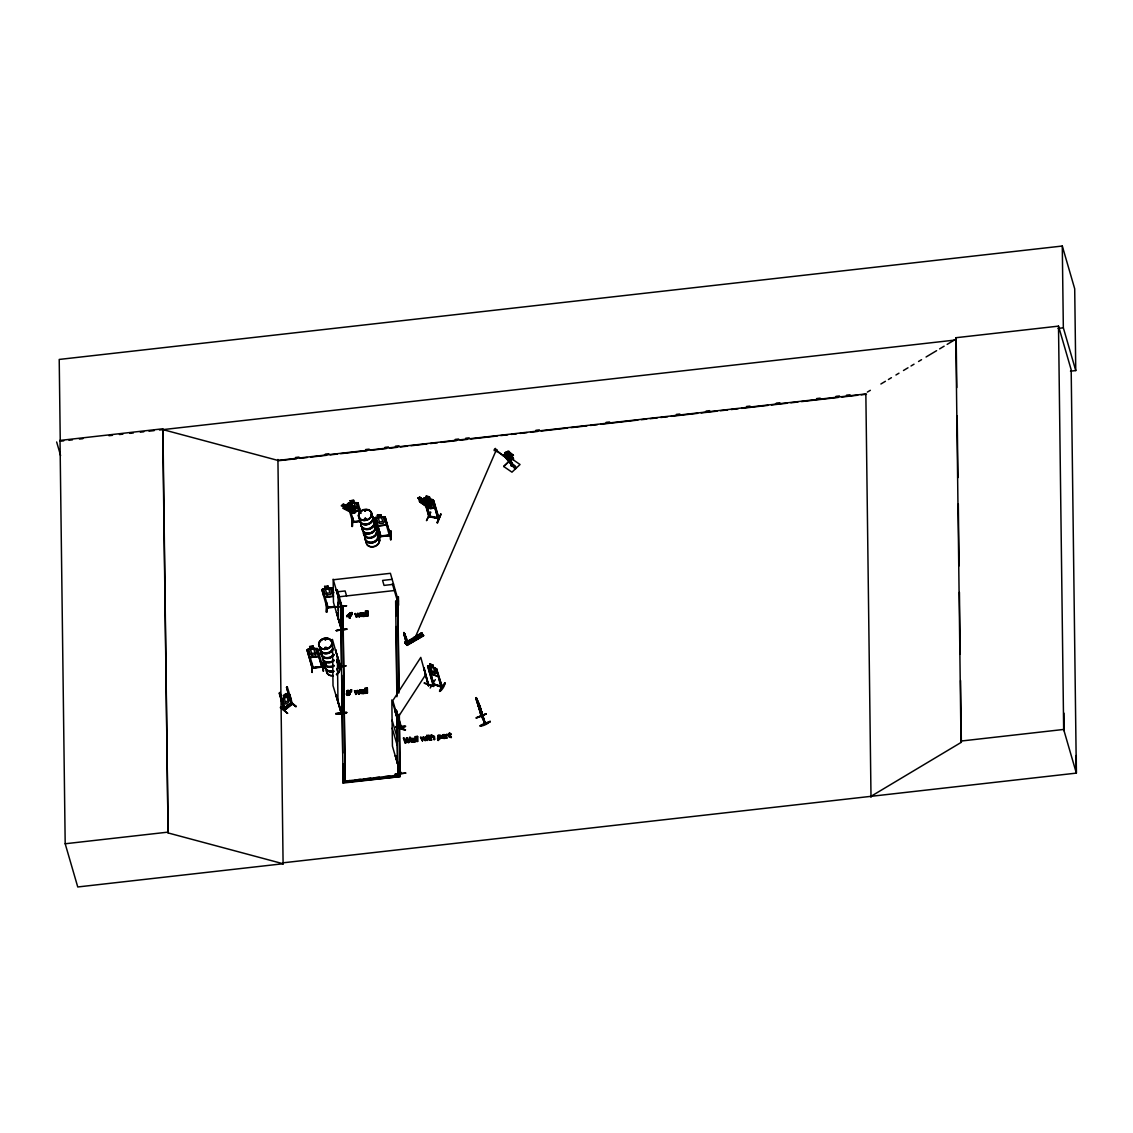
<?xml version="1.0" encoding="UTF-8"?>
<svg xmlns="http://www.w3.org/2000/svg" width="1133" height="1133" viewBox="0 0 1133 1133"><rect width="100%" height="100%" fill="white"/><g stroke="black" fill="none" stroke-linecap="round" stroke-linejoin="round"><path stroke-width="1.5" d="M346.202 505.29L348.228 504.822L353.666 507.117L354.969 508.972L353.057 510.615L349.7 510.501L344.276 508.207L344.319 506.918M351.018 512.456L342.761 508.221L348.497 503.151M349.276 503.873L359.303 509.099L349.276 503.873L347.534 504.157M350.961 512.513L354.487 513.207L359.303 509M354.487 513.207L351.018 512.357M284.213 709.853L284.822 708.918M284.921 709.612L279.95 692.504L279.214 693.07L284.1 710.249L292.158 703.239M291.507 704.499L292.059 703.296M292.3 703.551L287.272 686.81L286.536 687.391L288.788 695.166M432.792 665.213L433.401 667.309L435.143 668.541L436.29 672.464L435.242 673.625L432.367 672.648L430.342 670.439L429.209 666.516L430.54 666.331L429.86 664.037L430.413 666.232L427.566 665.935L432.806 684.233L442.167 687.377L436.743 668.98L433.457 667.224L432.933 665.085L429.86 664.037L432.933 665.085M428.784 667.394L427.934 667.096L428.954 667.11L433.67 683.907M441.304 687.136C440.057 685.55 443.286 686.428 441.275 687.179L436.432 669.66L442.352 687.094L432.792 683.666M441.134 687.08L436.885 671.218M396.083 726.423L405.557 729.921L396.139 726.706M405.26 730.36L395.927 727.06M401.464 726.947L400.714 728.25L401.493 727.018M428.444 685.21L420.782 657.395L392.783 700.661L401.04 728.363L401.294 727.344M428.727 685.677L423.799 667.79L428.246 685.72L428.968 684.304M445.651 736.195L445.142 737.597A1.7 1.345 -16.2 0 1 444.193 738.15L442.153 737.654M352.023 614.766L352.066 612.613L351.216 612.698L351.4 614.468M351.542 691.881L351.57 689.728L350.734 689.827L351.018 691.937M406.435 642.553L405.472 642.737L406.365 644.026M349.191 691.272L348.638 692.263L347.321 691.654M345.933 666.034L338.285 666.926M405.331 726.55L396.168 727.613M481.284 716.353L481.341 715.447L485.023 723.789L479.684 705.42L476.299 697.602L481.369 716.948M346.627 691.966L346.896 691.257A1.643 1.303 -16.2 0 1 347.647 690.733C351.159 689.756 348.383 692.745 350.196 693.764M404.084 634.31L403.886 632.455L403.985 635.188M407.54 643.586L406.45 638.091M291.025 702.814L284.595 707.686L291.025 702.814L291.337 700.01L289.694 694.359L286.776 695.704M442.663 735.954L442.791 737.456M442.706 736.903L442.89 735.515L444.249 734.935A1.7 1.331 -16.2 0 1 445.212 735.275L445.453 735.501M444.915 736.28L444.136 738.036L442.677 737.101M495.886 449.22C495.546 446.402 492.444 452.053 495.192 450.368M495.688 451.401C497.288 446.827 498.293 453.016 495.688 451.401L415.641 636.406L413.998 637.539M340.849 666.955L340.325 667.62M340.906 667.649L335.453 649.818L340.863 667.719M340.24 666.204L340.438 667.79L332.436 639.423L333.017 685.649L341.387 713.195L336.034 695.265L336.416 696.002M341.019 713.153L341.472 712.317L340.721 712.445M400.133 727.528C399.312 729.595 400.558 725.092 400.275 728.222L391.834 699.925L392.429 746.151L400.416 773.754L395.431 755.768L400.402 772.791M400.232 773.032L400.714 772.281L400.898 773.513M325.213 638.984L324.874 639.763M325.298 638.97C326.049 639.38 324.52 639.975 325.865 639.451M326.049 647.453L326.035 648.232M326.516 647.906C326.502 646.674 324.817 650.087 324.959 647.495M365.605 510.572L364.585 510.459M364.953 510.941L365.35 510.119M365.619 510.771L364.727 510.459M366.157 518.956L364.968 519.976L364.599 518.73M366.228 519.24L365.477 518.447M280.658 707.091L287.499 713.393M361.753 615.63L363.566 614.298M361.271 692.759L363.183 691.767L362.9 690.422L360.804 690.705L363.183 691.314L360.577 692.546M349.318 693.552L347.505 694.359M347.392 691.81L349.035 691.144M400.261 728.137L394.851 710.32L399.85 728.292M400.643 772.961L400.586 772.111M400.841 773.513L395.799 755.725M441.388 736.988C439.76 739.084 437.72 739.679 441.247 738.065C443.074 735.742 438.499 733.504 438.669 736.478C441.615 734.481 440.44 739.183 438.698 738.419C441.658 739.722 441.063 733.759 438.57 736.124M359.161 615.814L360.549 612.995L358.963 616.989L357.801 614.1L356.244 617.301L355.011 613.619L356.64 616.479L358.099 613.279L359.274 616.182M359.345 690.195C357.207 697.163 360.676 688.439 359.458 690.564M424.705 739.509L426.093 736.691L425.158 740.6L423.331 737.781L422.439 740.911L420.555 737.314L422.184 740.161L423.629 736.96L424.804 739.863L425.371 736.762M437.876 676.359L436.828 668.98L428.387 665.595M438.372 674.588L437.975 676.458L430.752 673.993L429.195 671.572M308.573 655.483L310.258 657.537L318.5 656.531L319.081 654.194M349.176 509.708L350.862 511.677L359.104 510.771L359.699 508.547M406.492 737.753L405.515 742.044L407.257 737.668L408.56 741.747L409.537 737.413L410.373 737.682L409.537 737.413M405.416 741.69L404.226 738.008L403.461 738.093L405.062 742.866L405.897 742.781L406.86 738.489L408.163 742.526L409.013 742.427L410.273 737.328M405.897 742.781L406.86 738.489M426.716 498.336L423.671 498.407L426.929 506.352L434.661 507.853L435.129 506.083M434.661 507.853L435.171 505.984M359.628 616.918L360.549 612.995M358.779 693.297L357.617 690.394L356.159 693.594L354.53 690.748L355.762 694.416L357.306 691.215L359.147 694.033L360.067 690.124M425.158 740.6L426.093 736.691M341.571 606.665C342.124 607.741 341.996 605.943 341.642 606.991M508.972 451.416L509.425 452.931L508.278 454.007L507.839 452.492L508.972 451.416L511.11 454.106M357.518 613.35L356.64 616.479M357.022 690.464L356.159 693.594M423.048 737.031L422.184 740.161M350.069 693.693C349.601 695.917 344.984 695.081 346.953 692.815C346.67 693.169 349.148 696.922 349.29 693.311M356.909 617.216L357.801 614.1M356.413 694.345L357.306 691.215M422.439 740.911L423.331 737.781M312.17 672.393L312 663.428M341.245 611.707L341.019 602.756M379.824 540.852L379.682 531.915M352.561 517.809L352.136 526.618L352.108 517.894M506.961 454.276L508.08 451.331L509.836 452.549M444.844 736.861L442.776 737.314M347.321 693.764L349.29 693.481M424.493 497.869L433.528 500.333M426.107 496.226L429.393 496.905L429.903 499.058L431.758 500.092L432.891 504.029L431.744 505.375L428.685 504.737L426.56 502.726L425.413 498.789L426.858 498.421L426.15 496.141L429.435 496.806L430.002 499.016M424.917 499.766L421.646 500.744L426.759 504.44L428.515 503.505L423.515 499.766L424.946 502.231L420.881 501.239L425.187 502.868L427.226 505.885L426.192 503.094L430.483 504.157L425.994 502.471L424.025 499.568L424.917 499.766L430.002 516.903L428.841 515.756M425.3 504.058L427.028 506.21L434.562 507.768M432.112 499.441L430.044 498.917M433.486 502.67L437.933 518.631L433.033 501.112L433.925 501.31L439.009 518.432L428.897 516.138M433.925 501.31L432.891 501.409M430.342 512.116L426.49 520.67L430.866 512.272M437.65 517.979L438.754 517.71L438.783 518.787L433.429 500.347M440.765 513.971L437.026 522.837L440.978 514.311M440.893 514.255L437.579 522.936M283.462 695.704L284.185 697.815L283.038 699.557L284.185 703.494L286.026 704.117L288.547 702.163L289.411 699.429L288.264 695.506L286.706 695.846L286.097 693.538L283.392 695.634L284.001 697.744L281.593 700.661L283.321 706.227M282.301 699.273L281.522 700.591M419.734 501.848L419.295 500.744L420.57 500.064L417.822 498.081L419.706 497.075L422.453 499.058C426.73 496.594 440.949 507.641 430.299 508.816L419.635 501.862M419.663 497.175L422.439 499.256L424.337 499.313L430.71 505.091L428.954 506.026L425.824 504.936L417.822 498.081M419.252 500.828L424.563 497.954M438.868 518.73L428.897 516.719L423.629 498.506L425.3 498.761M427.028 507.06L419.677 501.763M432.664 504.072L425.272 498.817M401.606 727.655L396.267 710.32L401.181 728.307L400.912 726.862M341.387 629.481L336.473 612.316L341.826 629.821M364.642 510.785L365.676 510.402M324.859 647.609L325.483 648.543M324.859 647.963L326.205 647.34L326.219 648.529M414.99 637.681L415.329 638.644M346.585 693.835L347.817 692.645L349.389 693.665M404.339 635.613L406.209 642.354L407.668 643.516L406.322 638.332M326.856 607.132L328.018 606.962L328.23 607.925L323.146 590.52L322.183 590.633M337.379 590.038L336.416 590.449L337.379 590.038L342.237 607.515M312.014 667.337L313.161 667.153L313.246 668.173M321.687 666.841L322.877 666.7M398.292 600.532L397.357 600.249M379.867 536.447L390.446 535.258L379.909 536.15M389.37 535.385L389.412 535.116M352.519 521.449C354.346 520.16 353.68 523.729 353.595 521.322M481.752 716.24L485.448 723.675L479.698 705.986L480.406 706.525M484.966 723.845L484.797 722.245M437.281 669.957L436.262 669.943M435.313 679.616L430.214 688.014M433.712 684.091L441.176 686.301M442.068 686.442L442.068 687.349M444.731 682.802C445.68 688.354 432.565 699.033 444.802 682.859M396.125 711.17L396.592 710.433M428.671 685.734L424.124 667.904M424.309 683.256L433.656 686.499M400.77 728.165L396.267 710.32M397.754 717.77L425.739 674.503M442.861 736.068L444.702 735.671M361.795 615.403L363.679 614.653C363.693 611.608 359.175 614.667 363.495 613.661M442.238 735.869L442.465 735.586A1.714 1.345 -16.2 0 1 443.428 735.034L444.83 735.841M280.672 707.417L287.626 713.337L280.347 707.7L280.701 707.006M364.699 518.617L364.911 519.636L365.534 518.659M415.117 637.539L415.032 638.446M416.363 638.176L415.485 638.573M284.227 710.079L292.385 703.522M285.105 709.909L279.95 692.504M291.507 704.457L286.536 687.391M326.97 607.118L336.543 606.637M334.745 606.396L326.87 607.444M328.088 607.968L328.103 607.175M312.127 667.323L313.09 667.21M312.014 667.634L322.636 666.445M312.977 667.125L313.26 667.748M321.914 666.77L316.829 649.719L317.807 649.606L316.829 649.719M318.968 654.293L317.438 648.543L322.891 666.997L312.226 668.3L307.057 649.846L310.215 648.756M397.131 600.32L397.881 601.552L399.014 689.997M397.315 600.943L398.391 601.113L390.403 573.312L333.385 579.756M397.428 600.929L398.363 600.787M379.909 535.753L380.943 536.631L375.972 519.226L375.009 519.339L375.972 519.523M390.262 534.932L389.299 534.748L389.596 535.697M390.418 535.597L385.22 517.144L381.396 516.889L380.787 514.779M352.632 521.435L360.535 521.208M346.882 616.777L349.955 613.052L346.769 615.771C350.947 618.236 345.749 615.29 349.346 614.213M390.446 535.555L379.867 536.759L374.697 518.447L375.604 517.469L383.733 516.719M374.825 518.461L375.674 517.54M327.04 608.067L321.885 589.627L330.949 587.829L332.394 588.523L333.626 592.672M321.885 589.741L322.848 588.806M347.661 504.072L348.497 503.25M504.652 456.061L502.769 454.758L504.95 457.038L496.707 450.495M503.066 455.735L502.967 454.56M507.102 453.172L507.542 454.687L506.409 455.749L505.969 454.234L507.102 453.172L509.977 455.169L513.405 455.367L507.442 456.783M504.808 456.061L513.334 464.785A2.408 0.807 47 0 1 516.096 467.702A2.408 0.807 47 0 1 514.184 467.476M512.47 466.031L509.468 455.693L508.42 455.806L511.422 466.145L512.47 466.031L505.87 458.001L508.108 456.925L507.669 455.409L508.802 454.333L509.241 455.848M507.641 456.726L509.977 455.169L509.538 453.653L510.686 452.747M506.508 457.888L511.479 458.383A2.408 0.807 47 0 0 513.532 459.035A2.408 0.807 47 0 0 511.493 456.217A2.408 0.807 47 0 0 510.147 456.542L509.935 456.726A2.408 0.807 47 0 1 511.28 456.401A2.408 0.807 47 0 1 513.334 459.233A2.408 0.807 47 0 1 511.266 458.568L506.508 457.888L505.502 456.514L510.247 456.755M508.108 456.925L511.535 453.724L513.277 454.928L506.479 457.491L506.72 458.865L503.93 455.749L505.828 456.67M511.79 458.893L503.689 466.47L511.96 472.178L520.033 464.516L511.762 458.808L503.689 466.47M505.191 456.911L512.47 465.295L511.408 465.295L508.844 456.429M506.366 457.647L513.178 464.742M433.684 686.357L424.252 682.873M447.082 735.317C452.421 733.617 444.164 737.031 448.597 734.156M292.484 704.131L284.326 710.462L279.44 693.283L280.191 692.702M286.762 687.604L287.272 686.81M283.576 695.704L286.097 693.75M284.879 709.088L291.294 704.117M447.181 735.175L449.206 734.071L448.71 735.119M438.669 735.997L441.275 735.968M363.75 690.493L363.92 693.495L360.662 693.127A1.473 1.161 -16.2 0 1 360.436 692.518M413.205 739.141L411.052 739.41L410.953 738.475L413.715 738.419L414.126 741.846L410.868 741.478A1.473 1.161 -16.2 0 1 410.628 740.869L413.276 739.311L413.403 741.081C409.99 742.597 412.511 739.367 413.191 738.886M364.486 518.631L365.194 518.475M325.667 639.848L325.426 639.139M326.148 648.43L324.477 648.345L325.27 647.41M363.183 691.767L363.197 692.73C361.215 694.671 360.351 690.889 363.084 691.413L362.588 692.716L361.229 692.66M414.126 741.846L410.967 741.832A1.473 1.161 -16.2 0 1 410.741 741.237L411.491 740.132L413.29 739.778L412.185 741.265L411.421 741.01L413.389 740.132M349.191 692.716L349.814 690.733L347.548 690.365A1.643 1.303 -16.2 0 0 346.797 690.903L346.684 692.277M428.826 684.814L428.444 685.394M506.054 456.047L505.205 453.129L508.08 451.331L504.681 452.761L508.207 451.784M354.261 508.505L354.813 507.995L350.012 507.697L348.086 505.205L347.321 505.757L348.879 507.796L344.531 508.108L349.134 508.405C349.955 512.286 354.034 510.983 350.224 508.306L354.133 508.25M867.34 392.103L870.356 390.304M880.893 384.002L885.411 381.297M888.428 379.498L891.43 377.686M895.948 374.995L898.965 373.196M903.483 370.491L908 367.786M911.017 365.987L914.019 364.189M918.537 361.484L921.554 359.685M926.072 356.98L936.609 350.678M939.625 348.879L944.143 346.174M947.146 344.375L956.181 338.979L955.827 337.733L1058.505 326.12L1071.181 369.783L1076.35 773.117L283.094 862.808L283.094 863.757L168.095 832.939L162.699 428.812L60.021 440.425L65.19 843.759L77.752 886.969L283.236 863.728L283.236 862.794M870.994 796.329L961.35 742.299L960.557 680.536M310.357 648.812L308.799 649.719L309.946 653.656L312.184 655.115L315.456 654.718L316.73 652.82L315.583 648.897L313.629 648.402M404.977 634.225L405.288 635.84L404.793 633.772M406.18 642.652L404.608 636.151M404.863 642.014C408.999 640.357 404.056 641.519 405.175 642.793M417.185 635.67L418.842 634.537L420.655 636.845M419.961 633.885C425.116 639.054 417.1 633.545 421.646 632.894L423.714 635.684L407.073 645.385M405.43 643.275L422.085 633.602L421.603 633.035L422.241 633.843L405.572 643.516L404.991 642.779L421.646 632.894M422.043 633.489L405.246 643.105L422.057 633.559M406.535 644.139L408.22 643.147L408.588 644.068L406.549 641.023M407.087 645.399L406.549 644.606L423.175 634.947M405.104 642.878L406.903 645.059L423.459 635.202L406.818 645.074L405.458 642.071L406.719 644.734L423.558 635.443L406.931 645.159M377.997 517.299L377.374 515.09L378.125 517.356L376.581 518.248L377.714 522.186L379.966 523.673L383.237 523.29L384.498 521.421L383.365 517.484L381.396 516.988M325.313 588.636L323.755 589.528L324.902 593.451L327.14 594.938L330.411 594.57L331.686 592.686L330.539 588.763L328.584 588.254L327.961 586.058L324.562 586.37L327.749 597.077M350.21 500.729L350.961 502.981L349.403 503.873L350.55 507.811L352.788 509.298L356.059 508.944L357.334 507.06L356.187 503.137L354.232 502.627L353.708 500.333L350.21 500.814L353.708 500.333M502.953 455.395L496.466 450.991M291.861 704.669L290.6 701.384M365.534 519.396L364.614 519.254M481.369 711.127C482.686 718.648 471.625 688.538 477.56 700.775L477.361 700.081M476.526 699.033L476.993 699.571M478.098 702.262L479.91 708.564L477.574 703.281M479.047 703.848L475.917 698.041L481.553 717.062M478.381 706.51L481.483 712.232M486.156 713.663L476.101 717.84L486.255 714.017M481.766 716.467L484.754 723.109M484.882 723.236L479.726 705.477M490.136 721.395C470.11 728.349 485.59 726.989 490.107 721.31M433.698 684.516L430.767 673.328M429.379 739.098L430.653 739.424L429.464 739.183M449.319 736.946L451.373 737.611L449.943 736.11M326.8 603.238L326.545 612.316L326.361 603.634M326.545 612.273L326.828 603.223M312.127 672.096L311.547 663.796L312.283 672.436M379.215 532.298L379.371 540.951M352.575 526.222L352.561 517.526M508.873 456.245L513.277 454.928M361.342 613.944L361.229 612.995L363.254 612.67L364.373 614.029M360.861 691.059L360.747 690.11L363.523 690.068L363.92 693.495M430.597 739.07C429.464 742.356 427.467 737.257 428.529 735.416L429.35 736.691L430.667 736.535M451.26 736.733L449.957 737.427L449.234 736.45M322.82 667.068L322.48 666.006L321.659 666.53M390.488 535.612L385.107 517.186M364.939 518.362L365.732 518.347M365.208 519.65L365.322 518.404M363.481 613.406L361.016 615.757A1.473 1.161 -16.2 0 0 361.257 616.366L364.401 616.366L361.144 615.998A1.473 1.161 -16.2 0 1 360.917 615.403L363.651 613.902M363.084 690.96L360.846 691.64L360.535 692.872A1.473 1.161 -16.2 0 0 360.761 693.481L363.211 693.566M313.119 646.221L309.606 646.646L313.105 646.122L313.728 648.317L317.452 648.643L307.822 649.039M310.555 649.506L313.827 649.11M311.702 653.444L314.974 653.033M310.258 657.537L318.5 656.531M331.686 589.811C333.003 587.857 331.105 594.089 333.499 596.043M392.457 583.821L393.42 583.707L392.457 584.118L397.541 601.311M326.955 603.577L326.573 612.259M341.175 603.096L340.764 611.834M398.419 596.624L398.589 605.291M334.759 606.693L327.012 607.458M336.543 606.934L327.267 608.081M341.444 629.821L333.456 602.303L333.159 579.19L341.302 607.614L342.421 607.09L341.203 606.934M397.145 600.617L398.179 600.164M341.415 607.585L342.35 607.444M397.244 600.306L397.357 601.283L398.391 601.113M313.388 668.116L308.303 651.022L307.326 650.838M323.387 662.437L322.693 662.154L323.571 671.09M322.707 666.077L321.659 666.162L321.814 667.195M321.574 666.686L312.34 667.918L322.735 666.686M338.215 666.728L345.947 665.694L342.506 666.586M335.75 713.521C357.886 709.683 340.849 716.198 335.765 713.592M346.542 712.586L335.835 713.818L346.528 712.615M394.879 711.099L395.233 710.278M400.062 726.777L399.737 728.137M396.097 727.414C414.48 726.876 400.884 724.029 399.85 728.207M395.814 756.504L395.431 755.768M395.162 774.023L405.954 773.088L395.233 774.335M341.543 607.09L336.189 589.585L341.387 607.557M337.507 606.806L346.67 605.773L337.492 606.948M346.882 628.928L336.303 630.699M336.289 630.628L346.981 629.226L336.274 630.472M1070.473 371.171L1075.755 370.576L1074.707 288.802L1062.287 246.031L59.213 359.444L60.261 441.219L63.745 440.836M68.957 440.241L72.441 439.845M79.395 439.066L82.879 438.669M108.98 435.709L112.464 435.327M119.432 434.534L122.902 434.137M129.87 433.358L133.354 432.962M140.308 432.169L143.792 431.786M149.018 431.191L154.23 430.597M159.456 430.016L956.195 339.928M1058.066 328.4L1063.335 327.805L1075.755 370.576M295.472 457.491L298.985 457.095M325.298 454.121L328.811 453.724M365.662 449.546L369.174 449.15M384.979 447.365L388.477 446.969M395.502 446.175L399.014 445.779M455.169 439.434L458.681 439.038M465.705 438.244L469.218 437.848M535.895 430.299L539.407 429.903M606.098 422.368L609.611 421.972M676.302 414.423L679.814 414.027M706.128 411.052L709.64 410.656M746.491 406.492L750.004 406.096M776.332 403.121L779.844 402.725M816.695 398.561L820.207 398.165M835.998 396.366L839.511 395.969M846.535 395.176L850.033 394.78M279.115 460.649L296.704 458.667M300.217 458.27L307.255 457.477M310.768 457.081L326.601 455.282M330.114 454.885L337.152 454.092M340.665 453.696L367.05 450.707M370.562 450.311L386.395 448.526M389.908 448.13L396.947 447.337M400.459 446.94L407.498 446.147M411.01 445.736L426.844 443.952M430.356 443.555L437.395 442.762M440.907 442.366L456.741 440.567M460.253 440.171L467.292 439.377M470.804 438.981L497.175 436.007M500.701 435.596L507.726 434.803M511.252 434.406L516.521 433.812M520.047 433.415L527.072 432.622M530.598 432.225L537.623 431.432M541.149 431.036L567.52 428.047M571.046 427.651L586.866 425.852M590.392 425.456L597.417 424.663M600.943 424.266L637.865 420.088M641.391 419.692L646.66 419.097M650.172 418.7L657.211 417.907M660.723 417.511L667.762 416.717M671.274 416.321L697.659 413.333M701.171 412.936L717.005 411.152M720.517 410.741L727.556 409.948M731.068 409.551L738.107 408.758M741.619 408.362L768.004 405.373M771.516 404.977L787.35 403.192M790.862 402.796L797.901 402.003M801.413 401.606L838.349 397.428M841.861 397.032L857.695 395.233M861.207 394.836L866.49 394.242M508.405 454.956L509.468 454.843M377.374 515.189L380.886 514.694L381.495 516.804M375.604 517.569L378.125 517.257M384.512 518.56L385.475 518.149L384.512 518.56L389.511 535.697M386.169 524.976L378.096 525.882L376.34 523.998L378.04 526.052L386.268 525.032L386.863 522.894M390.588 539.393L390.474 530.726M380.929 535.867L389.412 535.073M392.089 579.345L382.586 580.422L384.03 585.407L393.533 584.331M325.511 589.33L328.782 588.962L329.93 592.885L326.658 593.253M333.343 596.255L325.27 597.162L323.627 595.25M333.442 596.312L325.213 597.36L323.514 595.363M338.356 596.864L395.375 590.42M399.34 714.767L400.133 776.601L343.115 783.045L340.721 607.458L342.959 607.755L345.168 781.133L342.803 607.231M396.876 696.781L395.658 601.255L397.74 601.014L398.915 692.999M340.721 607.458L342.959 607.755M395.658 601.255L397.881 601.552M365.251 611.112C366.667 610.673 363.99 613.718 365.421 616.253L365.973 611.041M367.035 610.914L367.843 611.197L367.913 615.97C365.053 615.29 368.013 605.022 367.191 616.055M351.216 612.698L352.066 612.613M367.134 611.268L367.843 611.197M360.662 613.35L359.841 613.08M347.364 615.856L349.261 615.644L349.389 618.066L350.125 617.981L349.955 613.052M350.663 615.488L350.777 616.338L349.998 616.055L350.777 616.338M346.769 616.423L349.261 616.14M367.092 615.701L367.913 615.97M364.769 688.241C366.186 687.788 363.495 690.847 364.939 693.382L365.492 688.156M366.554 688.028L367.361 688.312L367.432 693.099C364.571 692.405 367.531 682.137 366.71 693.184M366.653 688.397L367.361 688.312M363.82 693.141L363.098 692.844M366.61 692.815L367.432 693.099M414.975 736.592C416.377 736.153 413.701 739.198 415.131 741.733L415.684 736.507M416.746 736.393L417.567 736.662L417.624 741.449C414.777 740.755 417.737 730.488 416.916 741.534M431.078 734.765C432.48 734.326 429.804 737.371 431.234 739.906L431.786 734.694M426.674 735.444L426.773 736.393L427.594 736.308L426.674 735.444L427.58 735.714L426.773 735.799L426.872 740.401L427.438 736.535M405.515 742.044L403.461 738.093M406.605 738.107L407.257 737.668M416.845 736.747L417.567 736.662M449.192 733.079C450.693 732.81 447.832 734.595 449.362 737.087M428.529 735.416L429.336 735.699M430.71 739.934L428.756 739.467L428.543 736.408M429.237 735.345L430.667 737.016L429.365 737.158L430.568 736.662M437.848 735.359C439.264 734.92 436.559 737.88 438.004 740.415L438.556 735.275M446.36 734.396C447.917 734.156 444.915 735.699 446.501 738.192L447.068 734.311M451.231 733.844C449.801 735.02 450.58 733.972 451.331 734.68M423.147 737.385L424.804 739.863M425.47 737.13L426.192 737.045M428.047 736.464L428.628 735.784M451.373 737.087L449.957 736.507L449.9 733.009M405.798 742.427L405.062 742.866M416.802 741.18L417.624 741.449M433.755 739.254L434.562 739.537L433.727 737.3M344.829 781.161L350.012 780.58M355.196 780L360.365 779.405M363.82 779.022L370.732 778.244M374.187 777.847L379.371 777.266M384.554 776.671L389.738 776.091M394.921 775.496L398.377 775.114M342.959 782.521L400.133 776.601M955.827 337.733L960.996 741.053L1063.66 729.454L1076.35 773.117L1076.265 755.555M65.19 843.759L167.868 832.146M353.708 521.322L353.878 522.242L348.808 505.148L347.831 504.95M357.334 504.213C358.51 501.961 357.816 511.38 360.053 513.235M350.862 511.677L359.104 510.771M360.407 520.769L352.731 522.412L347.534 504.058M360.535 521.506L352.915 522.398M415.669 637.284L416.505 637.95M288.518 694.444L289.623 694.458M429.251 516.379L438.882 518.376M312.425 668.286L306.93 649.931M380.008 536.773L374.697 518.347M338.356 610.871L338.215 602.218M322.877 662.451L323.047 671.104M391.027 530.952L391.197 539.648M390.573 530.995L390.687 539.662M510.785 455.013L513.405 455.367M481.497 716.141L476.2 697.645M485.009 722.939L484.981 722.358M512.966 464.941L513.136 464.983A2.408 0.807 47 0 1 515.742 467.547A2.408 0.807 47 0 1 514.736 468.255A2.408 0.807 47 0 1 512.47 465.436L510.317 457.789M430.002 516.166L437.763 517.767M341.684 628.801L341.925 629.707M162.699 428.812L162.94 429.619L277.925 460.423L865.853 393.944L871.008 797.278M437.933 676.274L430.866 673.866L429.35 671.515M445.297 683.284L439.661 691.003M442.238 687.023L433.075 683.921L427.722 665.907M349.077 692.376C352.391 693.708 347.477 697.163 346.556 694.359M506.663 458.242C509.524 458.341 503.052 452.874 504.822 456.514M383.761 516.648L385.22 517.144M332.295 588.565L330.949 587.829M429.01 516.733L425.966 505.516M361.016 513.433L358.042 502.797L354.332 502.542M346.231 505.389L343.299 503.958L341.245 505.8L344.319 507.017M347.463 692.886L346.585 691.923M505.984 456.981L506.706 457.704M434.336 736.549C430.908 736.776 432.594 734.892 434.449 736.762M507.839 452.492L509.538 453.653M505.969 454.234L507.669 455.409M504.242 455.948L505.091 456.528M503.264 455.537L505.162 456.84M432.098 499.511L433.387 500.432L435.015 506.054M507.173 454.8L504.681 452.761L505.516 455.678M380.943 536.334L376.425 520.783M288.448 694.288L282.159 699.174M291.719 702.587L296.322 706.595L291.308 702.97M283.236 706.298L284.68 707.743M504.808 456.953L506.111 458.114M433.684 736.903C430.908 737.484 432.834 735.374 433.797 737.229M361.71 615.531C364.571 615.092 362.787 617.06 361.654 615.276M349.219 691.357C345.636 688.892 349.063 695.251 349.12 691.003M432.537 504.185L434.562 506.437M349.29 509.581L350.933 511.507M417.142 635.528L418.969 637.837M413.956 637.383L415.769 639.692M364.26 613.491L361.229 612.995M363.764 690.606L360.747 690.11M347.463 694.586L347.18 693.708M486.199 713.889L476.271 718.138M405.43 635.769L406.265 637.837M478.211 704.542L479.429 706.879L478.282 702.956M404.651 633.503L404.849 634.296M405.741 636.307L406.322 638.162M404.481 636.236L404.113 635.117M505.205 453.129L506.409 455.749M413.361 739.382L412.653 738.659L411.052 739.41M346.656 694.713L346.415 693.835M414.055 739.198L410.953 738.475M960.996 741.053L961.35 742.299M504.723 456.188L505.035 457.25M427.311 507.258L430.129 516.606M447.223 738.107L446.501 738.192M438.726 740.331L438.004 740.415M431.942 739.835L431.234 739.906M427.594 740.331L426.872 740.401M421.292 737.229L420.555 737.314M415.853 741.648L415.131 741.733M409.013 742.427L408.163 742.526M366.129 616.182L365.421 616.253M392.103 720.163L397.06 737.271M392.202 728.108L397.173 745.217M355.762 613.548L355.011 613.619M400.105 774.915L343.101 781.359M346.585 595.93L345.126 590.944L337.705 591.78L339.164 596.765M350.125 617.981L349.389 618.066M365.647 693.297L364.939 693.382M332.295 588.466L333.555 592.814M328.683 588.169L328.06 586.073M359.147 694.033L358.481 694.104M355.28 690.663L354.53 690.748M324.689 586.427L325.313 588.537M351.57 689.728L350.734 689.827M321.999 589.642L323.641 595.335M336.402 695.223L341.486 712.402M336.034 695.265L340.948 712.473M316.843 650.016L321.814 667.125M313.02 646.207L316.079 656.828M309.734 646.603L310.357 648.713M309.606 646.546L312.807 657.225M286.026 693.679L286.635 695.789M60.021 440.425L60.261 441.219M56.65 441.969L60.587 455.537M434.336 736.408L434.463 739.183M444.83 735.699L445.014 736.634M481.327 711.028L481.525 712.36M364.245 613.378L364.302 616.012M351.315 613.066L351.513 614.822M434.406 736.648L434.562 739.537M433.684 736.861L433.854 739.622M429.393 739.198L429.251 736.804M335.821 649.761L335.835 650.554M1062.287 246.031L1063.335 327.805M1058.505 326.12L1063.66 729.454M956.181 338.979L956.804 387.571M957.173 415.811L957.966 477.574M958.306 504.058L959.099 565.82M959.424 592.29L960.217 654.067M511.408 465.295L511.422 466.145M430.568 736.181L430.667 737.016M429.365 737.158L429.379 738.801M427.481 735.345L427.594 736.308M417.454 736.308L417.525 741.095M413.984 739.141L414.012 741.492M413.418 741.931L413.304 741.209M399.184 714.229L399.977 776.063M395.814 601.779L395.998 615.941M396.125 626.549L397.017 695.549M397.258 715.008L397.598 741.534M397.867 762.764L398.023 775.156L397.131 716.24M396.805 717.033L397.4 763.26M390.418 530.697L390.616 539.733M367.743 610.829L367.8 615.616M367.262 687.958L367.319 692.745M363.665 614.086L363.693 616.451M349.233 613.859L349.261 615.644M340.877 607.996L341.599 664.604M341.741 675.226L342.733 753.063M342.874 763.67L343.115 783.045M338.13 596.298L338.427 619.411M337.407 656.531L337.988 702.757M277.925 459.474L283.094 863.757M162.94 429.619L168.095 832.939M358.042 502.797L348.426 503.179L350.819 502.925M512.683 465.096L512.683 465.252A2.408 0.807 47 0 0 513.745 467.023M1063.944 713.139L1064.029 730.7M373.55 520.798A6.77 5.339 -16.2 0 1 368.749 529.423A6.77 5.339 -16.2 0 1 361.342 523.488M373.55 520.472A6.869 5.41 -16.2 0 1 369.542 528.984A6.869 5.41 -16.2 0 1 360.96 524.65M371.086 514.736A6.869 5.41 -16.2 0 1 368.168 524.253A6.869 5.41 -16.2 0 1 359.798 518.475M373.309 520.019A6.756 5.325 -16.2 0 1 369.358 528.375A6.756 5.325 -16.2 0 1 360.917 524.112M371.086 515.09A6.756 5.325 -16.2 0 1 369.046 524.126A6.756 5.325 -16.2 0 1 359.784 520.189M373.479 520.231A6.869 5.41 -16.2 0 1 369.471 528.729A6.869 5.41 -16.2 0 1 360.889 524.395M371.015 514.495A6.869 5.41 -16.2 0 1 368.098 524.013A6.869 5.41 -16.2 0 1 359.728 518.234M370.873 514.283A6.77 5.339 -16.2 0 1 367.998 523.673A6.77 5.339 -16.2 0 1 359.742 517.965M376.383 533.246A6.77 5.339 -16.2 0 1 373.508 542.636A6.77 5.339 -16.2 0 1 365.251 536.943M376.368 532.921A6.869 5.41 -16.2 0 1 373.451 542.438A6.869 5.41 -16.2 0 1 365.081 536.66M379.286 539.45A6.77 5.339 -16.2 0 1 372.941 546.984A6.77 5.339 -16.2 0 1 366.412 540.908M377.53 537.212A6.77 5.339 -16.2 0 1 378.606 538.217M377.431 536.971A6.741 5.311 -16.2 0 1 374.57 546.304A6.741 5.311 -16.2 0 1 366.356 540.639M374.796 525.188A6.741 5.311 -16.2 0 1 370.009 533.77A6.741 5.311 -16.2 0 1 362.645 527.865M376.014 528.969A6.869 5.41 -16.2 0 1 371.142 537.708A6.869 5.41 -16.2 0 1 363.651 531.689M377.218 533.473A6.756 5.325 -16.2 0 1 371.553 542.211A6.756 5.325 -16.2 0 1 365.69 534.776M376.071 529.536A6.756 5.325 -16.2 0 1 371.284 538.147A6.756 5.325 -16.2 0 1 363.891 532.213M376.298 532.68A6.869 5.41 -16.2 0 1 376.793 540.03A6.869 5.41 -16.2 0 1 367.743 542.027A6.869 5.41 -16.2 0 1 365.676 535.017M375.859 528.743A6.77 5.339 -16.2 0 1 371.058 537.354A6.77 5.339 -16.2 0 1 363.651 531.419M333.867 655.086A6.77 5.339 -16.2 0 1 326.403 658.457A6.77 5.339 -16.2 0 1 321.39 653.798M333.867 654.846A6.869 5.41 -16.2 0 1 326.304 658.259A6.869 5.41 -16.2 0 1 321.22 653.529M333.881 660.015A6.741 5.311 -16.2 0 1 325.879 661.771A6.741 5.311 -16.2 0 1 322.707 656.064M333.966 660.298A6.741 5.311 -16.2 0 1 325.964 662.069A6.741 5.311 -16.2 0 1 322.792 656.361M333.159 648.727A6.869 5.41 -16.2 0 1 324.93 653.543A6.869 5.41 -16.2 0 1 320.058 647.368M333.626 654.293A6.756 5.325 -16.2 0 1 326.177 657.65A6.756 5.325 -16.2 0 1 321.177 653.005M333.13 648.982A6.756 5.325 -16.2 0 1 326.757 653.713A6.756 5.325 -16.2 0 1 320.285 650.441M333.796 654.605A6.869 5.41 -16.2 0 1 326.233 658.018A6.869 5.41 -16.2 0 1 321.149 653.288M333.088 648.487A6.869 5.41 -16.2 0 1 324.859 653.288A6.869 5.41 -16.2 0 1 319.988 647.113M332.918 648.203A6.77 5.339 -16.2 0 1 324.803 652.948A6.77 5.339 -16.2 0 1 320.002 646.858M336.643 662.139A6.77 5.339 -16.2 0 1 336.742 669.787M333.768 671.515A6.77 5.339 -16.2 0 1 325.511 665.822M336.628 661.799A6.869 5.41 -16.2 0 1 336.728 669.561M333.711 671.317A6.869 5.41 -16.2 0 1 326.573 670.169A6.869 5.41 -16.2 0 1 326.007 664.136M337.79 666.105A6.77 5.339 -16.2 0 1 336.515 674.758M333.187 675.863A6.77 5.339 -16.2 0 1 326.658 669.787M337.691 665.836A6.741 5.311 -16.2 0 1 336.416 674.461M333.116 675.551A6.741 5.311 -16.2 0 1 326.601 669.504M334.079 660.709A6.741 5.311 -16.2 0 1 326.077 662.465A6.741 5.311 -16.2 0 1 322.905 656.772M337.039 659.335A6.869 5.41 -16.2 0 1 337.067 662.182M333.966 665.864A6.869 5.41 -16.2 0 1 326.46 666.317A6.869 5.41 -16.2 0 1 323.967 660.822M337.464 662.352A6.756 5.325 -16.2 0 1 337.535 667.748M333.527 670.722A6.756 5.325 -16.2 0 1 325.298 665.029M337.011 659.647A6.756 5.325 -16.2 0 1 337.039 662.437M333.994 666.062A6.756 5.325 -16.2 0 1 326.601 666.516A6.756 5.325 -16.2 0 1 324.151 661.106M336.558 661.559A6.869 5.41 -16.2 0 1 336.657 669.306M333.64 671.076A6.869 5.41 -16.2 0 1 326.502 669.915A6.869 5.41 -16.2 0 1 325.936 663.896M333.768 665.283A6.77 5.339 -16.2 0 1 323.698 661.729M445.751 736.549L445.255 737.951A1.7 1.345 -16.2 0 1 444.292 738.504L442.267 738.008L442.366 735.232A1.714 1.345 -16.2 0 1 443.329 734.666L444.136 734.581A1.7 1.331 -16.2 0 1 445.113 734.92L445.751 736.549M343.469 504.553L342.237 505.601L344.432 504.964L343.469 504.553M347.208 505.7L345.296 507.329L350.734 509.623L352.646 507.995L347.208 505.7M285.757 694.444L284.326 696.413L285.757 694.444M286.918 696.554L284.397 698.509L285.53 702.432L288.051 700.477L286.918 696.554M419.876 497.67L418.757 498.279L419.663 498.931L420.796 498.336L419.876 497.67M490.207 721.636L480.279 725.913L490.207 721.636M295.798 706.567L291.28 702.587L295.755 706.595M312.538 646.731L310.428 646.985L310.626 647.679L312.736 647.425L312.538 646.731M380.306 515.288L378.21 515.529L378.408 516.237L380.504 515.997L380.306 515.288M381.609 517.682L378.337 518.05L379.47 521.987L382.742 521.619L381.609 517.682M327.479 586.568L325.383 586.809L325.582 587.517L327.692 587.276L327.479 586.568M353.142 500.928L351.032 501.168L353.34 501.636L353.142 500.928M354.431 503.321L351.159 503.689L352.306 507.612L355.578 507.258L354.431 503.321M428.855 497.189L426.886 496.792L429.053 497.897L428.855 497.189M430.115 499.766L427.056 499.129L428.203 503.052L431.248 503.689L430.115 499.766M432.381 665.383L430.54 664.759L432.594 666.091L432.381 665.383M433.613 668.017L430.738 667.04L431.885 670.963L434.746 671.94L433.613 668.017M417.468 638.7L415.641 636.406L417.468 638.7M369.896 533.374A6.77 5.339 -16.2 0 0 374.697 524.763A6.77 5.339 -16.2 0 1 369.896 533.402A6.77 5.339 -16.2 0 1 362.503 527.468A6.77 5.339 -16.2 0 0 369.896 533.374M361.781 519.764A6.77 5.339 -16.2 0 0 371.723 513.943A6.77 5.339 -16.2 0 0 361.668 510.402A6.77 5.339 -16.2 0 0 361.781 519.764M369.811 533.091A6.741 5.311 -16.2 0 0 374.598 524.508A6.741 5.311 -16.2 0 1 369.811 533.077A6.741 5.311 -16.2 0 1 362.447 527.185A6.741 5.311 -16.2 0 0 369.811 533.077M361.909 520.118A6.741 5.311 -16.2 0 0 371.808 514.325A6.741 5.311 -16.2 0 0 361.781 510.785A6.741 5.311 -16.2 0 0 361.909 520.118A6.741 5.311 -16.2 0 0 371.808 514.34A6.741 5.311 -16.2 0 0 361.795 510.813A6.741 5.311 -16.2 0 0 361.909 520.132M322.041 648.614A6.77 5.339 -16.2 0 0 331.983 642.808A6.77 5.339 -16.2 0 0 321.914 639.253A6.77 5.339 -16.2 0 0 322.041 648.614A6.77 5.339 -16.2 0 0 331.983 642.836A6.77 5.339 -16.2 0 0 321.928 639.281A6.77 5.339 -16.2 0 0 322.041 648.643M322.169 649.011A6.741 5.311 -16.2 0 0 332.068 643.232A6.741 5.311 -16.2 0 0 322.041 639.678A6.741 5.311 -16.2 0 0 322.169 648.997A6.741 5.311 -16.2 0 0 332.068 643.218A6.741 5.311 -16.2 0 0 322.055 639.692A6.741 5.311 -16.2 0 0 322.169 649.011"/></g></svg>
